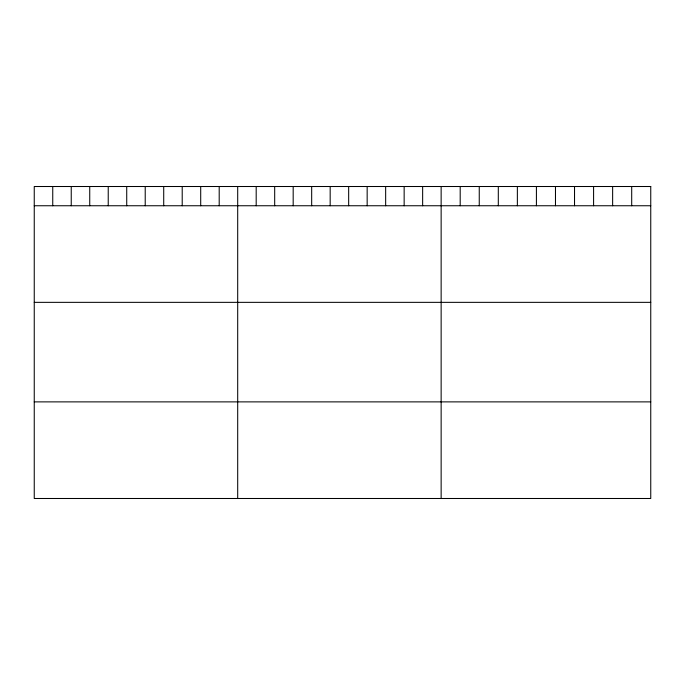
<?xml version="1.0" encoding="UTF-8"?>
<svg xmlns="http://www.w3.org/2000/svg" width="685" height="685" viewBox="0 0 685 685"><rect width="100%" height="100%" fill="white"/><g stroke="black" fill="none" stroke-linecap="round" stroke-linejoin="round"><path stroke-width="1.03" d="M34.25 205.748L650.75 205.748M34.25 302.35L650.75 302.35M34.25 401.881L650.75 401.881M631.698 186.508L631.698 205.748M612.638 186.508L612.638 205.748M593.587 186.508L593.587 205.748M574.527 186.508L574.527 205.748M555.475 186.508L555.475 205.748M536.415 186.508L536.415 205.748M517.363 186.508L517.363 205.748M498.303 186.508L498.303 205.748M479.252 186.508L479.252 205.748M460.192 186.508L460.192 205.748M441.14 186.508L441.14 498.492M422.645 186.508L422.645 205.748M404.15 186.508L404.15 205.748M385.655 186.508L385.655 205.748M367.16 186.508L367.16 205.748M348.665 186.508L348.665 205.748M330.17 186.508L330.17 205.748M311.675 186.508L311.675 205.748M293.18 186.508L293.18 205.748M274.685 186.508L274.685 205.748M256.19 186.508L256.19 205.748M237.695 186.508L237.695 498.492M219.2 186.508L219.2 205.748M200.705 186.508L200.705 205.748M182.21 186.508L182.21 205.748M163.715 186.508L163.715 205.748M145.22 186.508L145.22 205.748M126.725 186.508L126.725 205.748M108.23 186.508L108.23 205.748M89.735 186.508L89.735 205.748M71.24 186.508L71.24 205.748M52.745 186.508L52.745 205.748M650.75 186.508L34.25 186.508L34.25 498.492L650.75 498.492L650.75 186.508"/></g></svg>
